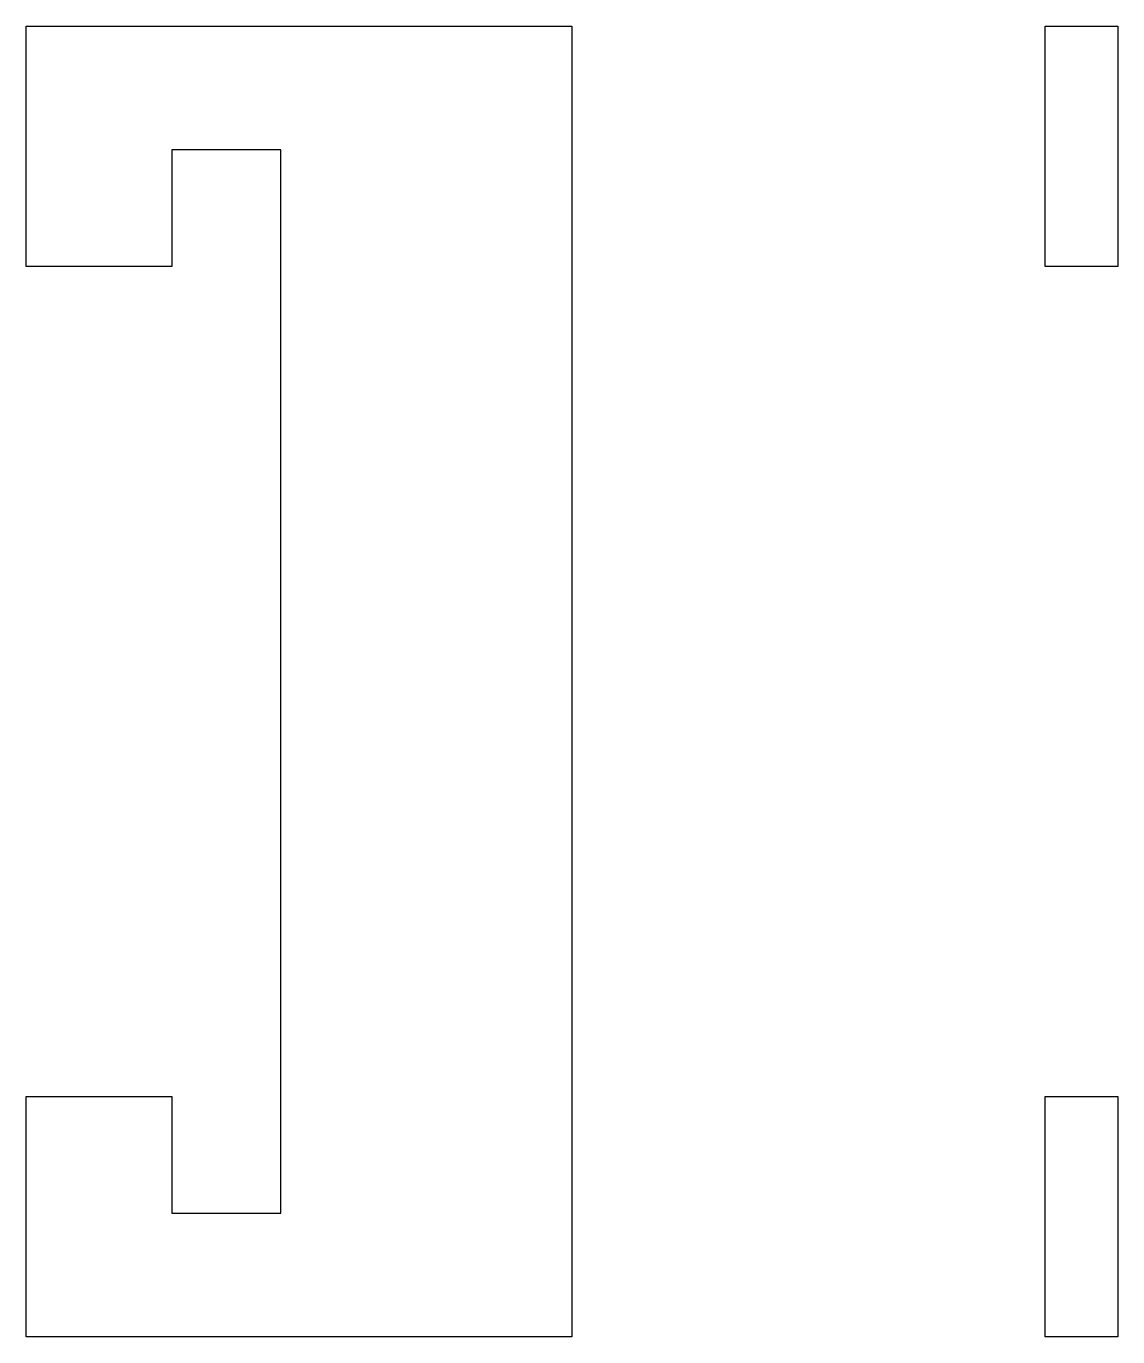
# Model space of a CAD drawing. Extents: x -0.75 to 0.75, y -0.9 to 0.9.
import ezdxf

# ---------------------------------------------------------------- set-up
doc = ezdxf.new("R2010")
doc.units = 0
doc.header["$MEASUREMENT"] = 0
doc.layers.add('G', color=7, linetype='Continuous')

msp = doc.modelspace()

# ---------------------------------------------------------------- linework, layer by layer
at = {"layer": 'G'}
for points in [[(-0.75, 0.9), (0, 0.9), (0, -0.9), (-0.75, -0.9), (-0.75, -0.57), (-0.55, -0.57), (-0.55, -0.73), (-0.4, -0.73), (-0.4, 0.73), (-0.55, 0.73), (-0.55, 0.57), (-0.75, 0.57)], [(0.65, 0.9), (0.75, 0.9), (0.75, 0.57), (0.65, 0.57)], [(0.75, -0.9), (0.65, -0.9), (0.65, -0.57), (0.75, -0.57)]]:
    msp.add_lwpolyline(points, close=True, dxfattribs=at)

doc.saveas('drawing.dxf')
